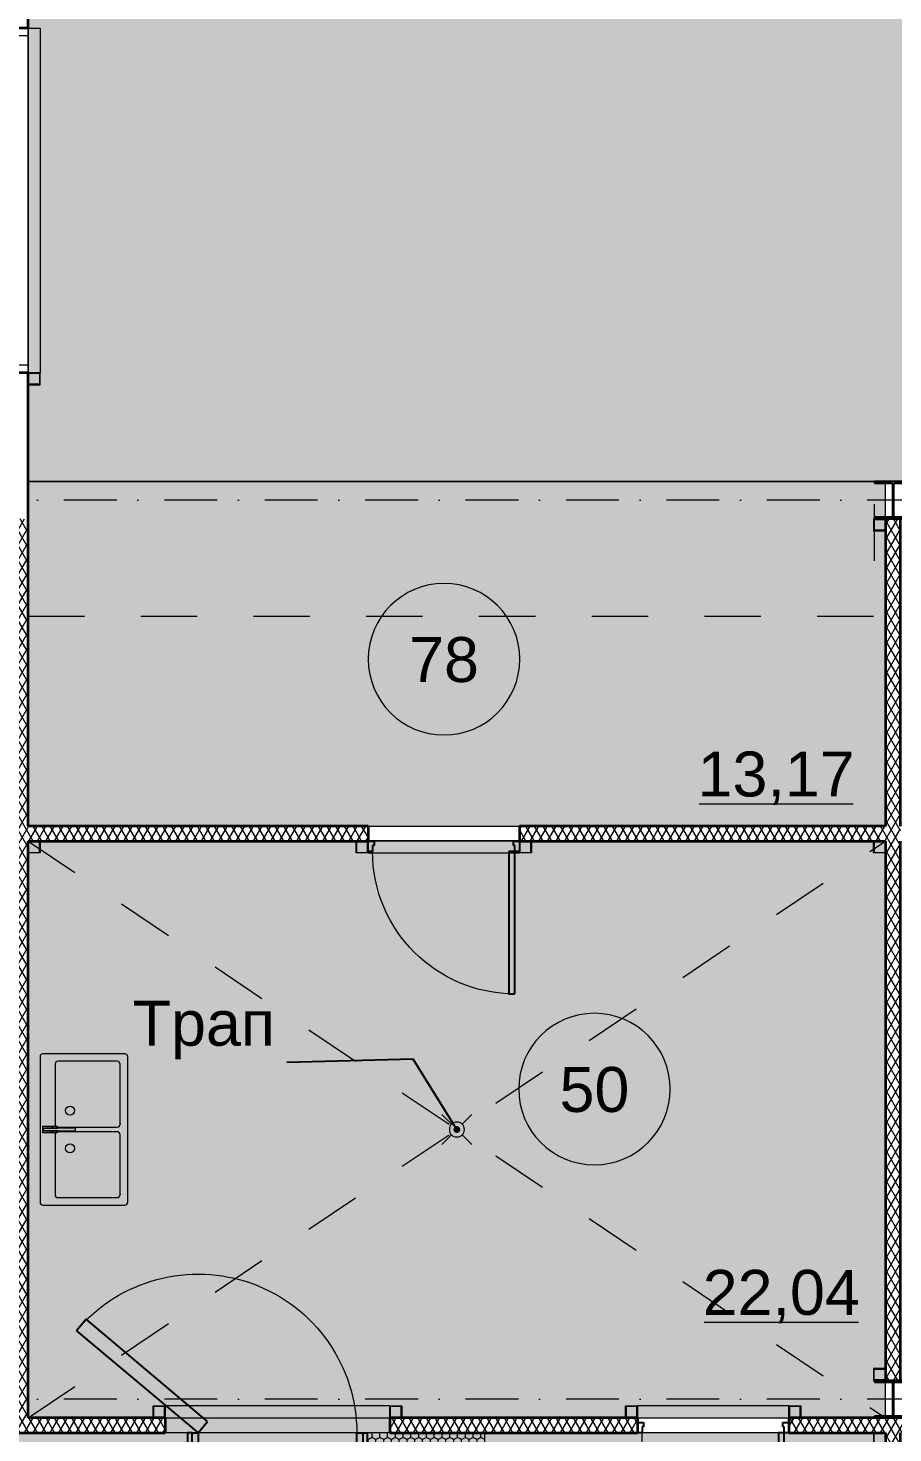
# Model space of a CAD drawing. Header units: millimetres. Extents: x -10605 to 104127, y -15987 to 52426.
# Drawn here: x 4225 to 9999, y 11775 to 21150 of the extents above; entities that cross this region are included whole.
import ezdxf
from ezdxf.enums import TextEntityAlignment as Align

# ---------------------------------------------------------------- set-up
doc = ezdxf.new("R2010")
doc.units = ezdxf.units.MM
doc.header["$MEASUREMENT"] = 0
doc.linetypes.add('Dot & Dashed', pattern=[670.277762, 352.777767, -176.388884, 0, -141.111112])
doc.linetypes.add('roto_dd', pattern=[752.592, 376.296, -376.296])
for name, color, linetype in [('Двери Archicad', 7, 'Continuous'), ('Зоны', 7, 'Continuous'), ('Морозильные камеры', 7, 'Continuous'), ('Оси', 7, 'Continuous'), ('Стены', 7, 'Continuous')]:
    doc.layers.add(name, color=color, linetype=linetype)
for name, color, linetype, lineweight in [('Двери Archicad_Ном._пера__200', 7, 'Continuous', 0), ('Двери Archicad_Ном._пера__3', 7, 'Continuous', 0), ('Двери Archicad_Ном._пера__97', 7, 'Continuous', 35), ('Двери Archicad_Ном._пера__98', 7, 'Continuous', 25), ('Зоны_Ном._пера__38', 171, 'Continuous', 20), ('Зоны_Ном._пера__91', 255, 'Continuous', 0), ('Мебель и  оборудование_Ном._пера__200', 7, 'Continuous', 0), ('Мебель и  оборудование_Ном._пера__99', 7, 'Continuous', 15), ('Металлический каркас здания_Ном._пера__98', 7, 'Continuous', 25), ('Металлический каркас здания_Ном._пера__99', 7, 'Continuous', 15), ('Оси_Ном._пера__200', 7, 'Continuous', 0), ('Паспорта Зон Archicad_Ном._пера__100', 7, 'Continuous', 9), ('Сантехника_Ном._пера__99', 7, 'Continuous', 15), ('Стены _Ном._пера__97', 7, 'Continuous', 35)]:
    doc.layers.add(name, color=color, linetype=linetype, lineweight=lineweight)
for name, color, linetype, lineweight, true_color in [('Двери Archicad_Ном._пера__6', 7, 'Continuous', 13, 0xc23fa3ff), ('Зоны_Ном._пера__2', 7, 'Continuous', 0, 0xc2747474), ('Морозильные камеры_Ном._пера__6', 7, 'Continuous', 13, 0xc23fa3ff)]:
    doc.layers.add(name, color=color, linetype=linetype, lineweight=lineweight, true_color=true_color)
doc.styles.add('РЎР“Р•РќР•Р\xa0РР\xa0_РЎРўРР›Р¬_1', font='arial.ttf')
doc.dimstyles.new('СГЕНЕРИР_СТИЛЬ__1', dxfattribs={"dimtxt": 0.18, "dimasz": 91.2, "dimexe": 0.18, "dimexo": 0.0625, "dimgap": 0.09, "dimtad": 0, "dimtih": 1, "dimtoh": 1, "dimdec": 4, "dimzin": 0, "dimdsep": 46, "dimcen": 0.09, "dimadec": 0, "dimazin": 0, "dimtfac": 1, "dimtdec": 4, "dimtmove": 0, "dimatfit": 3, "dimldrblk": 'ARROWHEAD_11', "dimfxl": 1, "dimtolj": 1, "dimtzin": 0, "dimarcsym": 0})
pattern_1 = [(90, (0, 0), (-60, 0), [])]
pattern_2 = [(60, (0, 0), (-43.30127, 25), []), (120, (0, 0), (43.30127, 25), [])]
pattern_3 = [(90, (0, 0), (-51.96152, 0), [30, -60]), (90, (-25.98, 45), (-51.96152, 0), [30, -60]), (150, (-1e-14, 30), (25.98076, 45), [30, -60]), (150, (-51.96, 30), (25.98076, 45), [30, -60]), (210, (0, 0), (-25.98076, 45), [30, -60]), (210, (-51.96, -2e-14), (-25.98076, 45), [30, -60])]

# ---------------------------------------------------------------- blocks, each defined once
blk = doc.blocks.new('Разгрузочный тамбур_22_1', base_point=(3323.7, 5825))
at = {"layer": 'Зоны', "linetype": 'Continuous', "lineweight": 0, "true_color": 0x3f3f3f}
for points in [[(5139.6, 11775), (6639.6, 11775), (6639.6, 11875), (5139.6, 11875)], [(9950, 5874.9), (9950, 6124.9), (9950, 11775), (-125, 11775), (-125, 1975), (5670, 1975), (5670, -125), (9950, -125), (9950, 125)]]:
    blk.add_hatch(color=250, dxfattribs=at).paths.add_polyline_path(points)
at = {"layer": 'Паспорта Зон Archicad_Ном._пера__100', "color": 7, "lineweight": 9, "style": 'РЎР“Р•РќР•Р\xa0РР\xa0_РЎРўРР›Р¬_1'}
for tag, p in [('ROOM_NUMBER', (6996.4, 2373.4)), ('ROOM_AREA', (7538.7, 381.2))]:
    blk.add_attdef(tag, text='', height=300, dxfattribs=at).set_placement(p, align=Align.MIDDLE_CENTER)
blk = doc.blocks.new('Колонна SHS ГК 27')
at = {"layer": 'Металлический каркас здания_Ном._пера__99', "linetype": 'Continuous', "lineweight": 0, "true_color": 0xffffff}
h = blk.add_hatch(dxfattribs=at)
h.set_pattern_fill('Barabбs_tйglakц_бllу', style=0, pattern_type=2)
h.set_pattern_definition(pattern_1)
h.paths.add_polyline_path([(-40, -40), (40, -40), (40, 40), (-40, 40)])
h.paths.add_polyline_path([(-36.4, -36.4), (-36.4, 36.4), (36.4, 36.4), (36.4, -36.4)], flags=0)
at = {"layer": 'Металлический каркас здания_Ном._пера__99', "color": 7, "linetype": 'Continuous', "lineweight": 15}
for p, q in [((40, 40), (-40, 40)), ((-40, 40), (-40, -40)), ((-36.4, -36.4), (-36.4, 36.4)), ((-36.4, 36.4), (36.4, 36.4)), ((36.4, 36.4), (36.4, -36.4)), ((40, -40), (40, 40)), ((-40, -40), (40, -40)), ((36.4, -36.4), (-36.4, -36.4))]:
    blk.add_line(p, q, dxfattribs=at)
blk = doc.blocks.new('Труба Квадратного Сечения ГК SHS 27_5')
at = {"layer": 'Металлический каркас здания_Ном._пера__99', "color": 7, "linetype": 'Continuous', "lineweight": 15}
for p, q in [((505, 40), (0, 40)), ((0, 40), (0, 0)), ((0, 0), (0, -40)), ((1010, 40), (505, 40)), ((1010, 0), (1010, 40)), ((1010, -40), (1010, 0)), ((0, -40), (505, -40)), ((505, -40), (1010, -40))]:
    blk.add_line(p, q, dxfattribs=at)
blk = doc.blocks.new('Труба Квадратного Сечения ГК SHS 27_6')
at = {"layer": 'Металлический каркас здания_Ном._пера__99', "color": 7, "linetype": 'Continuous', "lineweight": 15}
for p, q in [((750, 40), (0, 40)), ((0, 40), (0, 0)), ((0, 0), (0, -40)), ((1500, 40), (750, 40)), ((1500, 0), (1500, 40)), ((1500, -40), (1500, 0)), ((0, -40), (750, -40)), ((750, -40), (1500, -40))]:
    blk.add_line(p, q, dxfattribs=at)
blk = doc.blocks.new('Труба Квадратного Сечения ГК SHS 27_4')
at = {"layer": 'Металлический каркас здания_Ном._пера__99', "color": 7, "linetype": 'Continuous', "lineweight": 15}
for p, q in [((1150, 40), (0, 40)), ((0, 40), (0, 0)), ((0, 0), (0, -40)), ((2300, 40), (1150, 40)), ((2300, 0), (2300, 40)), ((2300, -40), (2300, 0)), ((0, -40), (1150, -40)), ((1150, -40), (2300, -40))]:
    blk.add_line(p, q, dxfattribs=at)
blk = doc.blocks.new('Зона подготовки товара_50_32', base_point=(6982.2, 14295.4))
at = {"layer": 'Зоны', "linetype": 'Continuous', "lineweight": 0, "true_color": 0x3f3f3f}
blk.add_hatch(color=250, dxfattribs=at).paths.add_polyline_path([(4225, 15725.5), (4225, 11875), (9950, 11875), (9950, 15725.5)])
at = {"layer": 'Паспорта Зон Archicad_Ном._пера__100', "color": 7, "linetype": 'Continuous', "lineweight": 9}
blk.add_line((8738.4, 12513.3), (9768, 12513.3), dxfattribs=at)
for start, end in [(0, 180), (180, 0)]:
    blk.add_arc((8006.1, 14069.5), 505.7, start, end, dxfattribs=at)
at = {"layer": 'Паспорта Зон Archicad_Ном._пера__100', "color": 7, "lineweight": 9, "style": 'РЎР“Р•РќР•Р\xa0РР\xa0_РЎРўРР›Р¬_1'}
for tag, p in [('ROOM_NUMBER', (8006.1, 14067)), ('ROOM_AREA', (9253.2, 12712.8))]:
    blk.add_attdef(tag, text='', height=300, dxfattribs=at).set_placement(p, align=Align.MIDDLE_CENTER)
blk = doc.blocks.new('Торговый зал_97_103', base_point=(18592.7, 20775.7))
at = {"layer": 'Зоны_Ном._пера__2', "linetype": 'Continuous', "lineweight": 0, "true_color": 0x1d1d1d}
blk.add_hatch(color=250, dxfattribs=at).paths.add_polyline_path([(46125, 18125), (46125, 21875), (4225, 21875), (4225, 18125)])
at = {"layer": 'Паспорта Зон Archicad_Ном._пера__100', "color": 7, "lineweight": 9, "style": 'РЎР“Р•РќР•Р\xa0РР\xa0_РЎРўРР›Р¬_1'}
for tag, p in [('ROOM_NUMBER', (18932.8, 20581)), ('ROOM_AREA', (45253.7, 18555.4))]:
    blk.add_attdef(tag, text='', height=300, dxfattribs=at).set_placement(p, align=Align.MIDDLE_CENTER)
blk = doc.blocks.new('Выставочная зона_78_104', base_point=(8271.7, 17507.9))
at = {"layer": 'Зоны_Ном._пера__38', "linetype": 'Continuous', "lineweight": 0, "true_color": 0x1f1f3f}
blk.add_hatch(color=179, dxfattribs=at).paths.add_polyline_path([(4225, 15825), (9950, 15825), (9950, 18125), (4225, 18125)])
at = {"layer": 'Паспорта Зон Archicad_Ном._пера__100', "color": 7, "linetype": 'Continuous', "lineweight": 9}
blk.add_line((8704.1, 15972.6), (9733.7, 15972.6), dxfattribs=at)
for start, end in [(0, 180), (180, 0)]:
    blk.add_arc((7001.8, 16938.4), 505.7, start, end, dxfattribs=at)
at = {"layer": 'Паспорта Зон Archicad_Ном._пера__100', "color": 7, "lineweight": 9, "style": 'РЎР“Р•РќР•Р\xa0РР\xa0_РЎРўРР›Р¬_1'}
for tag, p in [('ROOM_NUMBER', (7001.8, 16935.9)), ('ROOM_AREA', (9218.9, 16172.1))]:
    blk.add_attdef(tag, text='', height=300, dxfattribs=at).set_placement(p, align=Align.MIDDLE_CENTER)
blk = doc.blocks.new('Однопольная Дверь 27_2')
at = {"layer": 'Двери Archicad_Ном._пера__3', "color": 7, "linetype": 'Continuous', "lineweight": 0}
blk.add_arc((475, 0), 950, 90, 180, dxfattribs=at)
at = {"layer": 'Двери Archicad_Ном._пера__97', "color": 7, "linetype": 'Continuous', "lineweight": 35}
for p, q in [((-505, -170), (-505, -70)), ((505, -170), (505, -70))]:
    blk.add_line(p, q, dxfattribs=at)
at = {"layer": 'Двери Archicad_Ном._пера__98', "color": 7, "linetype": 'Continuous', "lineweight": 25}
for p, q in [((435, 0), (435, 950)), ((435, 950), (475, 950)), ((475, 950), (475, 0)), ((-475, 0), (-505, 0)), ((-505, 0), (-505, -70)), ((-475, -40), (-475, 0)), ((475, 0), (435, 0)), ((505, 0), (475, 0)), ((475, 0), (475, -40)), ((505, -70), (505, 0)), ((-505, -70), (-465, -70)), ((-465, -40), (-475, -40)), ((-465, -70), (-465, -40)), ((475, -40), (465, -40)), ((465, -40), (465, -70)), ((465, -70), (505, -70))]:
    blk.add_line(p, q, dxfattribs=at)
blk = doc.blocks.new('Стена_6', base_point=(4125, 15775))
at = {"layer": 'Стены', "linetype": 'Continuous', "lineweight": 0, "true_color": 0x000000}
h = blk.add_hatch(dxfattribs=at)
h.set_pattern_fill('Batt_Insulation__3_', color=18, style=0, pattern_type=2)
h.set_pattern_definition(pattern_2)
h.paths.add_polyline_path([(4225, 15825), (4225, 15725), (6495, 15725), (6495, 15825)])
h = blk.add_hatch(dxfattribs=at)
h.set_pattern_fill('Batt_Insulation__3_', color=18, style=0, pattern_type=2)
h.set_pattern_definition(pattern_2)
h.paths.add_polyline_path([(7505, 15825), (7505, 15725), (9950, 15725), (9950, 15825)])
at = {"layer": 'Стены _Ном._пера__97', "color": 7, "linetype": 'Continuous', "lineweight": 35}
for p, q in [((6495, 15825), (6495, 15725)), ((7505, 15825), (7505, 15725))]:
    blk.add_line(p, q, dxfattribs=at)
at = {"layer": 'Стены _Ном._пера__97', "color": 7, "linetype": 'Continuous', "lineweight": 35, "flags": 128}
for points in [[(6495, 15825), (4225, 15825)], [(9950, 15825), (7505, 15825)], [(4225, 15725), (6495, 15725)], [(7505, 15725), (9950, 15725)]]:
    blk.add_lwpolyline(points, dxfattribs=at)
at = {"layer": 'Двери Archicad', "color": 7, "linetype": 'Continuous', "lineweight": 50, "xscale": -1, "zscale": 1000, "rotation": 180}
blk.add_blockref('Однопольная Дверь 27_2', (7000, 15655), dxfattribs=at)
blk = doc.blocks.new('Однопольная Дверь 27_3')
at = {"layer": 'Двери Archicad_Ном._пера__3', "color": 7, "linetype": 'Continuous', "lineweight": 0}
blk.add_arc((475, 0), 950, 90, 180, dxfattribs=at)
at = {"layer": 'Двери Archicad_Ном._пера__97', "color": 7, "linetype": 'Continuous', "lineweight": 35}
for p, q in [((-505, -70), (-505, 0)), ((-505, -70), (-505, 0)), ((505, -70), (505, 0)), ((505, -70), (505, 0)), ((-505, -100), (-505, -70)), ((505, -100), (505, -70))]:
    blk.add_line(p, q, dxfattribs=at)
at = {"layer": 'Двери Archicad_Ном._пера__98', "color": 7, "linetype": 'Continuous', "lineweight": 25}
for p, q in [((435, 0), (435, 950)), ((435, 950), (475, 950)), ((475, 950), (475, 0)), ((-475, 0), (-505, 0)), ((-505, 0), (-505, -70)), ((-475, -40), (-475, 0)), ((475, 0), (435, 0)), ((505, 0), (475, 0)), ((475, 0), (475, -40)), ((505, -70), (505, 0)), ((-505, -70), (-465, -70)), ((-465, -40), (-475, -40)), ((-465, -70), (-465, -40)), ((475, -40), (465, -40)), ((465, -40), (465, -70)), ((465, -70), (505, -70))]:
    blk.add_line(p, q, dxfattribs=at)
blk = doc.blocks.new('Простой Проем Двери')
at = {"layer": 'Двери Archicad_Ном._пера__97', "color": 7, "linetype": 'Continuous', "lineweight": 35}
for p, q in [((-750, 0), (-750, -100)), ((750, 0), (750, -100))]:
    blk.add_line(p, q, dxfattribs=at)
blk = doc.blocks.new('Стена_7', base_point=(-125, 11875))
at = {"layer": 'Стены', "linetype": 'Continuous', "lineweight": 0, "true_color": 0x000000}
h = blk.add_hatch(dxfattribs=at)
h.set_pattern_fill('Batt_Insulation__3_', color=18, style=0, pattern_type=2)
h.set_pattern_definition(pattern_2)
h.paths.add_polyline_path([(-125, 11775), (5139.6, 11775), (5139.6, 11875), (-125, 11875)])
h = blk.add_hatch(dxfattribs=at)
h.set_pattern_fill('Batt_Insulation__3_', color=18, style=0, pattern_type=2)
h.set_pattern_definition(pattern_2)
h.paths.add_polyline_path([(8293.8, 11875), (6639.6, 11875), (6639.6, 11775), (8293.8, 11775)])
h = blk.add_hatch(dxfattribs=at)
h.set_pattern_fill('Batt_Insulation__3_', color=18, style=0, pattern_type=2)
h.set_pattern_definition(pattern_2)
h.paths.add_polyline_path([(9303.8, 11875), (9303.8, 11775), (11627.5, 11775), (11627.5, 11875)])
at = {"layer": 'Стены _Ном._пера__97', "color": 7, "linetype": 'Continuous', "lineweight": 35}
for p, q in [((5139.6, 11875), (5139.6, 11775)), ((6639.6, 11875), (6639.6, 11775)), ((8293.8, 11875), (8293.8, 11845)), ((8293.8, 11845), (8293.8, 11775)), ((9303.8, 11875), (9303.8, 11845)), ((9303.8, 11845), (9303.8, 11775))]:
    blk.add_line(p, q, dxfattribs=at)
at = {"layer": 'Стены _Ном._пера__97', "color": 7, "linetype": 'Continuous', "lineweight": 35, "flags": 128}
for points in [[(5139.6, 11875), (4225, 11875)], [(8293.8, 11875), (6639.6, 11875)], [(11627.5, 11875), (9303.8, 11875)], [(-125, 11775), (5139.6, 11775)], [(6639.6, 11775), (8293.8, 11775)], [(9303.8, 11775), (9950, 11775)]]:
    blk.add_lwpolyline(points, dxfattribs=at)
at = {"layer": 'Двери Archicad', "color": 7, "linetype": 'Continuous', "lineweight": 50, "xscale": -1, "zscale": 1000}
blk.add_blockref('Простой Проем Двери', (5889.6, 11875), dxfattribs=at)
at = {"layer": 'Двери Archicad', "color": 7, "linetype": 'Continuous', "lineweight": 50, "xscale": -1, "zscale": 1000, "rotation": 180}
blk.add_blockref('Однопольная Дверь 27_3', (8798.8, 11775), dxfattribs=at)
blk = doc.blocks.new('Металлическая Двупольная дверь 27')
at = {"layer": 'Двери Archicad_Ном._пера__200', "color": 7, "linetype": 'Continuous', "lineweight": 0}
for p, q in [((-1100, 0), (-1150, 0)), ((-1150, 0), (-1150, -100)), ((-1100, -100), (-1100, 0)), ((1150, 0), (1100, 0)), ((1100, 0), (1100, -100)), ((1150, -100), (1150, 0)), ((-1150, -100), (-1100, -100)), ((1100, -100), (1150, -100))]:
    blk.add_line(p, q, dxfattribs=at)
at = {"layer": 'Двери Archicad_Ном._пера__3', "color": 7, "linetype": 'Continuous', "lineweight": 0}
for p, q in [((-1100, 1100), (-1100, 1020)), ((-1060, 1100), (-1100, 1100)), ((-1060, 1020), (-1060, 1100)), ((1060, 1020), (1060, 1100)), ((1060, 1100), (1100, 1100)), ((1100, 1100), (1100, 1020)), ((-1100, 1020), (-1060, 1020)), ((-1080, 1020), (-1080, 80)), ((1100, 1020), (1060, 1020)), ((1080, 1020), (1080, 80)), ((-1060, 80), (-1100, 80)), ((-1100, 80), (-1100, 0)), ((-1100, 0), (-1060, 0)), ((-1060, 0), (-1060, 80)), ((1060, 0), (1060, 80)), ((1060, 80), (1100, 80)), ((1100, 0), (1060, 0)), ((1100, 80), (1100, 0))]:
    blk.add_line(p, q, dxfattribs=at)
at = {"layer": 'Двери Archicad_Ном._пера__3', "color": 7, "linetype": 'Continuous', "lineweight": 0, "flags": 128}
for points in [[(-1100, 1020), (-1100, 80), (-1080, 80), (-1080, 1020)], [(-1080, 1020), (-1080, 80), (-1060, 80), (-1060, 1020)], [(1080, 1020), (1080, 80), (1060, 80), (1060, 1020)], [(1100, 1020), (1100, 80), (1080, 80), (1080, 1020)]]:
    blk.add_lwpolyline(points, close=True, dxfattribs=at)
at = {"layer": 'Двери Archicad_Ном._пера__3', "color": 7, "linetype": 'Continuous', "lineweight": 0}
for centre, start, end in [((-1100, 0), 0, 90), ((1100, 0), 90, 180)]:
    blk.add_arc(centre, 1100, start, end, dxfattribs=at)
at = {"layer": 'Двери Archicad_Ном._пера__97', "color": 7, "linetype": 'Continuous', "lineweight": 35}
for p, q in [((-1150, -100), (-1150, 0)), ((-1150, -100), (-1150, 0)), ((1150, -100), (1150, 0)), ((1150, -100), (1150, 0))]:
    blk.add_line(p, q, dxfattribs=at)
blk = doc.blocks.new('Стена_17', base_point=(4125, 28125))
at = {"layer": 'Стены', "linetype": 'Continuous', "lineweight": 0, "true_color": 0x000000}
h = blk.add_hatch(dxfattribs=at)
h.set_pattern_fill('Batt_Insulation__3_', color=18, style=0, pattern_type=2)
h.set_pattern_definition(pattern_2)
h.paths.add_polyline_path([(4125, 17875), (4125, 11875), (4225, 11875), (4225, 17875)])
at = {"layer": 'Стены _Ном._пера__97', "color": 7, "linetype": 'Continuous', "lineweight": 35}
blk.add_line((4225, 18850), (4125, 18850), dxfattribs=at)
at = {"layer": 'Стены _Ном._пера__97', "color": 7, "linetype": 'Continuous', "lineweight": 35, "flags": 128}
for points in [[(4225, 21150), (4225, 24175)], [(4225, 15825), (4225, 18850)], [(4225, 11875), (4225, 15725)]]:
    blk.add_lwpolyline(points, dxfattribs=at)
at = {"layer": 'Двери Archicad', "color": 7, "linetype": 'Continuous', "lineweight": 50, "zscale": 1000, "rotation": 89.9999999999999}
blk.add_blockref('Металлическая Двупольная дверь 27', (4125, 20000), dxfattribs=at)
blk = doc.blocks.new('Наружная Раздвижная Дверь 27')
at = {"layer": 'Двери Archicad_Ном._пера__3', "color": 7, "linetype": 'Continuous', "lineweight": 0}
for p, q in [((700, 105), (2100, 105)), ((700, 5), (700, 105)), ((2100, 105), (2100, 5)), ((2100, 5), (700, 5))]:
    blk.add_line(p, q, dxfattribs=at)
at = {"layer": 'Двери Archicad_Ном._пера__6', "color": 161, "linetype": 'Continuous', "lineweight": 13, "true_color": 0x3fa3ff}
for p, q in [((-700, 0), (-700, -100)), ((700, 0), (700, -100))]:
    blk.add_line(p, q, dxfattribs=at)
blk = doc.blocks.new('Стена_28', base_point=(7275, 6174.9))
at = {"layer": 'Морозильные камеры', "linetype": 'Continuous', "lineweight": 0, "true_color": 0x000000}
h = blk.add_hatch(dxfattribs=at)
h.set_pattern_fill('Styrofoam_SM_Insulation__3_', color=18, style=0, pattern_type=2)
h.set_pattern_definition(pattern_3)
h.paths.add_polyline_path([(7175, 11775), (7175, 11675), (7275, 11775)])
h = blk.add_hatch(dxfattribs=at)
h.set_pattern_fill('Styrofoam_SM_Insulation__3_', color=18, style=0, pattern_type=2)
h.set_pattern_definition(pattern_3)
h.paths.add_polyline_path([(7175, 11675), (7275, 11675), (7275, 11775)])
h = blk.add_hatch(dxfattribs=at)
h.set_pattern_fill('Styrofoam_SM_Insulation__3_', color=18, style=0, pattern_type=2)
h.set_pattern_definition(pattern_3)
h.paths.add_polyline_path([(7275, 11675), (7175, 11675), (7175, 9625), (7275, 9625)])
h = blk.add_hatch(dxfattribs=at)
h.set_pattern_fill('Styrofoam_SM_Insulation__3_', color=18, style=0, pattern_type=2)
h.set_pattern_definition(pattern_3)
h.paths.add_polyline_path([(7275, 8225), (7175, 8225), (7175, 6274.9), (7275, 6274.9)])
at = {"layer": 'Морозильные камеры_Ном._пера__6', "color": 161, "linetype": 'Continuous', "lineweight": 13, "true_color": 0x3fa3ff}
for p, q in [((7275, 9625), (7175, 9625)), ((7275, 8225), (7175, 8225))]:
    blk.add_line(p, q, dxfattribs=at)
at = {"layer": 'Морозильные камеры_Ном._пера__6', "color": 161, "linetype": 'Continuous', "lineweight": 13, "true_color": 0x3fa3ff, "flags": 128}
for points in [[(7275, 11775), (7175, 11775)], [(7275, 9625), (7275, 11775)], [(7175, 11675), (7175, 9625)], [(7175, 8225), (7175, 6274.9)], [(7275, 6274.9), (7275, 8225)]]:
    blk.add_lwpolyline(points, dxfattribs=at)
at = {"layer": 'Двери Archicad', "color": 7, "linetype": 'Continuous', "lineweight": 50, "xscale": -1, "zscale": 1000, "rotation": 270}
blk.add_blockref('Наружная Раздвижная Дверь 27', (7275, 8925), dxfattribs=at)
blk = doc.blocks.new('Однопольная Дверь 27_4')
at = {"layer": 'Двери Archicad_Ном._пера__3', "color": 7, "linetype": 'Continuous', "lineweight": 0}
blk.add_arc((530, 0), 1060, 40, 180, dxfattribs=at)
at = {"layer": 'Двери Archicad_Ном._пера__6', "color": 161, "linetype": 'Continuous', "lineweight": 13, "true_color": 0x3fa3ff}
for p, q in [((-600, 0), (-600, -100)), ((-600, 0), (-600, -100)), ((600, 0), (600, -100)), ((600, 0), (600, -100))]:
    blk.add_line(p, q, dxfattribs=at)
at = {"layer": 'Двери Archicad_Ном._пера__98', "color": 7, "linetype": 'Continuous', "lineweight": 25}
for p, q in [((465.7, 76.6), (1277.7, 758)), ((1277.7, 758), (1342, 681.4)), ((1342, 681.4), (530, 0)), ((-570, 0), (-600, 0)), ((-600, 0), (-600, -100)), ((-530, 0), (-570, 0)), ((-570, 0), (-570, -100)), ((-530, -100), (-530, 0)), ((530, 0), (465.7, 76.6)), ((570, 0), (530, 0)), ((530, 0), (530, -100)), ((570, 0), (600, 0)), ((570, -100), (570, 0)), ((600, 0), (600, -100)), ((-570, -100), (-600, -100)), ((-570, -100), (-530, -100)), ((530, -100), (570, -100)), ((570, -100), (600, -100))]:
    blk.add_line(p, q, dxfattribs=at)
blk = doc.blocks.new('Стена_29', base_point=(7275, 11775))
at = {"layer": 'Морозильные камеры', "linetype": 'Continuous', "lineweight": 0, "true_color": 0x000000}
h = blk.add_hatch(dxfattribs=at)
h.set_pattern_fill('Styrofoam_SM_Insulation__3_', color=18, style=0, pattern_type=2)
h.set_pattern_definition(pattern_3)
h.paths.add_polyline_path([(-125, 11775), (-125, 11675), (5289.6, 11675), (5289.6, 11775)])
h = blk.add_hatch(dxfattribs=at)
h.set_pattern_fill('Styrofoam_SM_Insulation__3_', color=18, style=0, pattern_type=2)
h.set_pattern_definition(pattern_3)
h.paths.add_polyline_path([(7175, 11775), (6489.6, 11775), (6489.6, 11675), (7175, 11675)])
at = {"layer": 'Морозильные камеры_Ном._пера__6', "color": 161, "linetype": 'Continuous', "lineweight": 13, "true_color": 0x3fa3ff}
for p, q in [((5289.6, 11775), (5289.6, 11675)), ((6489.6, 11775), (6489.6, 11675))]:
    blk.add_line(p, q, dxfattribs=at)
at = {"layer": 'Морозильные камеры_Ном._пера__6', "color": 161, "linetype": 'Continuous', "lineweight": 13, "true_color": 0x3fa3ff, "flags": 128}
for points in [[(5289.6, 11775), (-125, 11775)], [(-125, 11675), (-125, 11775)], [(7175, 11775), (6489.6, 11775)], [(-125, 11675), (5289.6, 11675)], [(6489.6, 11675), (7175, 11675)]]:
    blk.add_lwpolyline(points, dxfattribs=at)
at = {"layer": 'Двери Archicad', "color": 7, "linetype": 'Continuous', "lineweight": 50, "xscale": -1, "zscale": 1000}
blk.add_blockref('Однопольная Дверь 27_4', (5889.6, 11775), dxfattribs=at)
blk = doc.blocks.new('Стена_387', base_point=(10000, 12125))
at = {"layer": 'Стены', "linetype": 'Continuous', "lineweight": 0, "true_color": 0x000000}
h = blk.add_hatch(dxfattribs=at)
h.set_pattern_fill('Batt_Insulation__3_', color=18, style=0, pattern_type=2)
h.set_pattern_definition(pattern_2)
h.paths.add_polyline_path([(10050, 12125), (10050, 17875), (9950, 17875), (9950, 12125)])
at = {"layer": 'Стены _Ном._пера__97', "color": 7, "linetype": 'Continuous', "lineweight": 35, "flags": 128}
for points in [[(10050, 17875), (9950, 17875)], [(9950, 17875), (9950, 15825)], [(10050, 15825), (10050, 17875)], [(9950, 15725), (9950, 12125)], [(10050, 12125), (10050, 15725)], [(9950, 12125), (10050, 12125)]]:
    blk.add_lwpolyline(points, dxfattribs=at)
blk = doc.blocks.new('Стена_399', base_point=(10000, 6124.9))
at = {"layer": 'Стены', "linetype": 'Continuous', "lineweight": 0, "true_color": 0x000000}
h = blk.add_hatch(dxfattribs=at)
h.set_pattern_fill('Batt_Insulation__3_', color=18, style=0, pattern_type=2)
h.set_pattern_definition(pattern_2)
h.paths.add_polyline_path([(10050, 6124.9), (10050, 11775), (9950, 11775), (9950, 6124.9)])
at = {"layer": 'Стены _Ном._пера__97', "color": 7, "linetype": 'Continuous', "lineweight": 35, "flags": 128}
for points in [[(9950, 11775), (9950, 6124.9)], [(10050, 6124.9), (10050, 11775)], [(9950, 6124.9), (10050, 6124.9)]]:
    blk.add_lwpolyline(points, dxfattribs=at)
blk = doc.blocks.new('Колонна Универсальная 27')
at = {"layer": 'Металлический каркас здания_Ном._пера__98', "linetype": 'Continuous', "lineweight": 0, "true_color": 0xffffff}
h = blk.add_hatch(dxfattribs=at)
h.set_pattern_fill('Barabбs_tйglakц_бllу', style=0, pattern_type=2)
h.set_pattern_definition(pattern_1)
h.paths.add_polyline_path([(-125, -125), (125, -125), (125, -113), (4, -113), (4, 113), (125, 113), (125, 125), (-125, 125), (-125, 113), (-4, 113), (-4, -113), (-125, -113)])
at = {"layer": 'Металлический каркас здания_Ном._пера__98', "color": 7, "linetype": 'Continuous', "lineweight": 25}
for p, q in [((125, 125), (-125, 125)), ((-125, 125), (-125, 113)), ((-125, 113), (-4, 113)), ((-4, 113), (-4, -113)), ((4, -113), (4, 113)), ((4, 113), (125, 113)), ((125, 113), (125, 125)), ((-4, -113), (-125, -113)), ((-125, -113), (-125, -125)), ((-125, -125), (125, -125)), ((125, -113), (4, -113)), ((125, -125), (125, -113))]:
    blk.add_line(p, q, dxfattribs=at)
blk = doc.blocks.new('Стандартный Маркер Сетки')
at = {"layer": 'Оси_Ном._пера__200', "color": 7, "linetype": 'Dot & Dashed', "lineweight": 0}
blk.add_line((0, 0), (107805.4, 0), dxfattribs=at)
at = {"layer": 'Оси_Ном._пера__200', "color": 7, "lineweight": 0, "style": 'РЎР“Р•РќР•Р\xa0РР\xa0_РЎРўРР›Р¬_1'}
blk.add_attdef('AC_MarkerText_1', text='', height=300, dxfattribs=at).set_placement((108205.4, 150), align=Align.TOP_CENTER)
blk = doc.blocks.new('Мойка Обычная 27')
at = {"layer": 'Сантехника_Ном._пера__99', "color": 7, "linetype": 'Continuous', "lineweight": 15}
for p, q in [((470, 485), (70, 485)), ((940, 485), (540, 485)), ((50, 465), (50, 70)), ((490, 70), (490, 465)), ((520, 465), (520, 70)), ((960, 70), (960, 465)), ((70, 50), (470, 50)), ((540, 50), (940, 50))]:
    blk.add_line(p, q, dxfattribs=at)
at = {"layer": 'Сантехника_Ном._пера__99', "color": 7, "linetype": 'Continuous', "lineweight": 15, "flags": 128}
for points in [[(20, 0), (990, 0, 0.414214), (1010, 20), (1010, 565, 0.414214), (990, 585), (20, 585, 0.414214), (0, 565), (0, 20, 0.414214)], [(485, 504), (496, 504), (496, 555, -1), (514, 555), (514, 504), (525, 504), (525, 569), (485, 569)], [(496, 357.1, 1), (514, 357.2), (514, 555, 1), (496, 555)]]:
    blk.add_lwpolyline(points, format="xyb", close=True, dxfattribs=at)
for points in [[(485.3, 468), (496, 468), (496, 503), (485.3, 503)], [(524.7, 468), (524.7, 503), (514, 503), (514, 468)]]:
    blk.add_lwpolyline(points, close=True, dxfattribs=at)
at = {"layer": 'Сантехника_Ном._пера__99', "color": 7, "linetype": 'Continuous', "lineweight": 15}
for centre in [(378.8, 385), (631.2, 385)]:
    blk.add_circle(centre, 30, dxfattribs=at)
for centre, start, end in [((70, 465), 90, 180), ((470, 465), 0, 90), ((540, 465), 90, 180), ((940, 465), 0, 90), ((70, 70), 180, 270), ((470, 70), 270, 0), ((540, 70), 180, 270), ((940, 70), 270, 0)]:
    blk.add_arc(centre, 20, start, end, dxfattribs=at)
for p in [(70, 50), (540, 50)]:
    blk.add_point(p, dxfattribs=at)
blk = doc.blocks.new('Символ Трапа в Полу 27')
at = {"layer": 'Мебель и  оборудование_Ном._пера__99', "color": 7, "linetype": 'Continuous', "lineweight": 15}
for p, q in [((64.6, 135.4), (0, 200)), ((135.4, 135.4), (200, 200)), ((64.6, 64.6), (0, 0)), ((135.4, 64.6), (200, 0))]:
    blk.add_line(p, q, dxfattribs=at)
at = {"layer": 'Мебель и  оборудование_Ном._пера__99', "color": 7, "linetype": 'Continuous', "lineweight": 15, "flags": 128}
blk.add_lwpolyline([(150, 100, 1), (50, 100, 1)], format="xyb", close=True, dxfattribs=at)
blk = doc.blocks.new('ARROWHEAD_11')
at = {"color": 0, "linetype": 'Continuous', "lineweight": 0}
blk.add_line((0, 0), (-1, 0), dxfattribs=at)
at = {"color": 0, "linetype": 'Continuous', "lineweight": 0, "const_width": 0.25, "flags": 128}
blk.add_lwpolyline([(-0.125, 0, 1), (0.125, 0, 1)], format="xyb", close=True, dxfattribs=at)

msp = doc.modelspace()

# ---------------------------------------------------------------- linework, layer by layer
at = {"layer": 'Зоны_Ном._пера__2', "color": 8, "linetype": 'Continuous', "lineweight": 0, "true_color": 0x747474, "flags": 128}
msp.add_lwpolyline([(46125, 18125), (46125, 21875.00005), (4225, 21875.00005), (4225, 18125)], close=True, dxfattribs=at)
at = {"layer": 'Зоны_Ном._пера__38', "color": 171, "linetype": 'Continuous', "lineweight": 20, "flags": 128}
msp.add_lwpolyline([(4225, 15825), (9950, 15825), (9950, 18125), (4225, 18125)], close=True, dxfattribs=at)
at = {"layer": 'Зоны_Ном._пера__91', "color": 255, "linetype": 'Continuous', "lineweight": 0, "flags": 128}
for points in [[(4225, 15725.5), (4225, 11875), (9950, 11875), (9950, 15725.5)], [(9950, 5874.94944), (9950, 6124.94944), (9950, 11775), (-125, 11775), (-125, 1975), (5670.00004, 1975), (5670.00004, -125), (9950, -125), (9950, 125)]]:
    msp.add_lwpolyline(points, close=True, dxfattribs=at)
at = {"layer": 'Мебель и  оборудование_Ном._пера__200', "color": 7, "linetype": 'roto_dd', "lineweight": 0, "flags": 128}
msp.add_lwpolyline([(4225, 17225), (9875, 17225), (9875, 18125), (4225, 18125)], close=True, dxfattribs=at)
for points in [[(4225, 15725), (9950, 11874.5)], [(4225, 11874.5), (9950, 15725)]]:
    msp.add_lwpolyline(points, dxfattribs=at)

# ---------------------------------------------------------------- block references
at = {"layer": 'Зоны', "color": 7, "linetype": 'Continuous', "lineweight": 9}
for name, p in [('Торговый зал_97_103', (18592.67673, 20775.72296)), ('Разгрузочный тамбур_22_1', (3323.73561, 5825))]:
    msp.add_blockref(name, p, dxfattribs=at)
for name, p, values in [('Выставочная зона_78_104', (8271.7431, 17507.85178), {'ROOM_NUMBER': '78', 'ROOM_AREA': '13,17'}), ('Зона подготовки товара_50_32', (6982.24307, 14295.39971), {'ROOM_NUMBER': '50', 'ROOM_AREA': '22,04'})]:
    msp.add_blockref(name, p, dxfattribs=at).add_auto_attribs(values)
at = {"layer": 'Мебель и  оборудование_Ном._пера__99', "color": 7, "linetype": 'Continuous', "lineweight": 15, "zscale": 1000, "rotation": 90}
msp.add_blockref('Символ Трапа в Полу 27', (7187.5, 13699.75), dxfattribs=at)
at = {"layer": 'Металлический каркас здания_Ном._пера__98', "color": 7, "linetype": 'Continuous', "lineweight": 25, "zscale": 1000, "rotation": 180}
for p in [(10000, 18000), (10000, 12000)]:
    msp.add_blockref('Колонна Универсальная 27', p, dxfattribs=at)
at = {"layer": 'Металлический каркас здания_Ном._пера__99', "color": 7, "linetype": 'Continuous', "lineweight": 15, "xscale": -1, "zscale": 1000}
for name, p, rotation in [('Труба Квадратного Сечения ГК SHS 27_4', (4265, 18850.00002), 270), ('Колонна SHS ГК 27', (4265, 15685.5), 180), ('Колонна SHS ГК 27', (6455, 15685), 180), ('Колонна SHS ГК 27', (7545, 15685), 180), ('Колонна SHS ГК 27', (9910, 15685.5), 180), ('Колонна SHS ГК 27', (5099.60218, 11915), 180), ('Колонна SHS ГК 27', (6679.60218, 11915), 180), ('Колонна SHS ГК 27', (8253.75765, 11915), 180), ('Колонна SHS ГК 27', (9343.75765, 11915), 180)]:
    msp.add_blockref(name, p, dxfattribs=dict(at, rotation=rotation))
at = {"layer": 'Металлический каркас здания_Ном._пера__99', "color": 7, "linetype": 'Continuous', "lineweight": 15, "zscale": 1000}
for name, p, rotation in [('Колонна SHS ГК 27', (4265, 18810.00002), 90), ('Колонна SHS ГК 27', (9910, 17835), 180), ('Труба Квадратного Сечения ГК SHS 27_5', (7505, 15685), 180), ('Колонна SHS ГК 27', (9910, 12165), 180), ('Труба Квадратного Сечения ГК SHS 27_6', (6639.60218, 11915), 180), ('Труба Квадратного Сечения ГК SHS 27_5', (9303.75765, 11915), 180), ('Колонна SHS ГК 27', (9910, 11735), 180)]:
    msp.add_blockref(name, p, dxfattribs=dict(at, rotation=rotation))
at = {"layer": 'Морозильные камеры', "color": 161, "lineweight": 13, "true_color": 0x3fa3ff}
for name, p in [('Стена_29', (7275, 11775)), ('Стена_28', (7275, 6174.94944))]:
    msp.add_blockref(name, p, dxfattribs=at)
at = {"layer": 'Оси', "color": 8, "linetype": 'Continuous', "lineweight": 0, "true_color": 0x747474, "xscale": -1, "zscale": 1000}
for p in [(98000.00007, 18000), (98000.00007, 12000)]:
    msp.add_blockref('Стандартный Маркер Сетки', p, dxfattribs=at)
at = {"layer": 'Сантехника_Ном._пера__99', "color": 7, "linetype": 'Continuous', "lineweight": 15, "zscale": 1000, "rotation": 90}
msp.add_blockref('Мойка Обычная 27', (4890, 13295), dxfattribs=at)
at = {"layer": 'Стены', "color": 7, "lineweight": 35}
for name, p in [('Стена_17', (4125, 28125.00005)), ('Стена_387', (10000, 12125)), ('Стена_6', (4125, 15775)), ('Стена_7', (-125, 11875)), ('Стена_399', (10000, 6124.94944))]:
    msp.add_blockref(name, p, dxfattribs=at)

# ---------------------------------------------------------------- texts
at = {"layer": 'Мебель и  оборудование_Ном._пера__200', "color": 7, "linetype": 'Continuous', "lineweight": 0, "insert": (4923.48335, 14268.35045), "char_height": 300, "attachment_point": 7, "style": 'РЎР“Р•РќР•Р\xa0РР\xa0_РЎРўРР›Р¬_1'}
msp.add_mtext('\\A1;{\\pql;\\fArial|b0|i0|c204|p0;\\W1.000000;Трап}', dxfattribs=at)

# ---------------------------------------------------------------- leaders
at = {"layer": 'Мебель и  оборудование_Ном._пера__200', "color": 7, "linetype": 'Continuous', "lineweight": 0, "annotation_type": 0, "has_hookline": 1, "hookline_direction": 1, "text_width": 910.8}
msp.add_leader([(7087.5, 13799.75), (6795.44528, 14268.35045), (5952.12235, 14247.25627)], dimstyle='СГЕНЕРИР_СТИЛЬ__1', dxfattribs=at)

doc.saveas('drawing.dxf')
